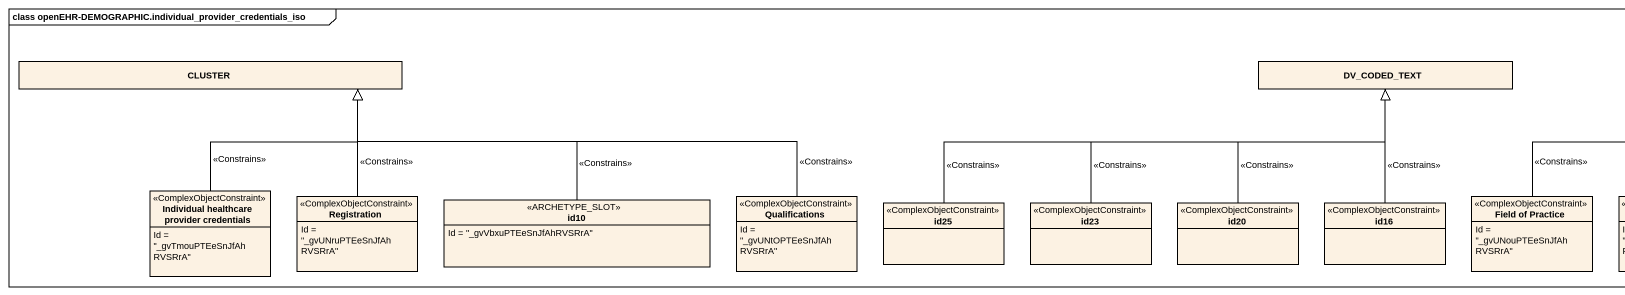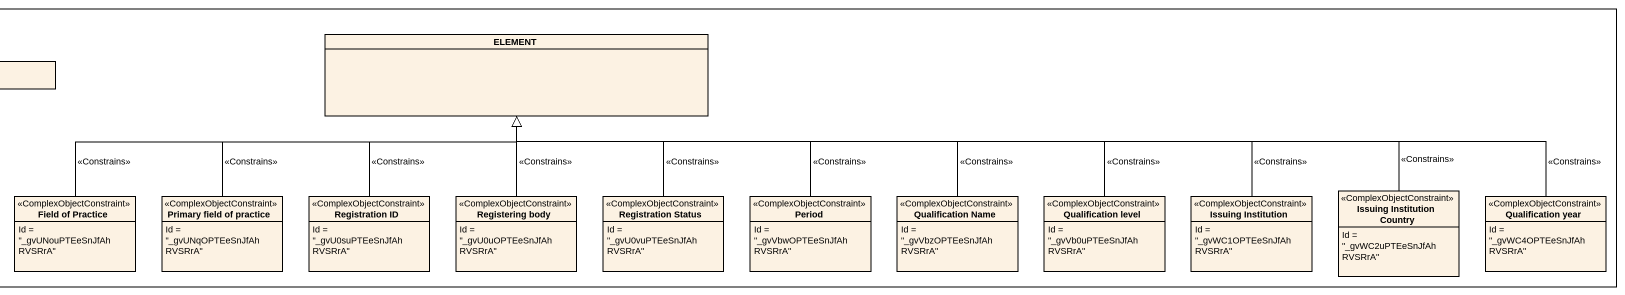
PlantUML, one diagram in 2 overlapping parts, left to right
@startuml
mainframe class openEHR-DEMOGRAPHIC.individual_provider_credentials_iso
hide circle
hide empty members
class ELEMENT
class CLUSTER
class DV_CODED_TEXT
class "Individual healthcare provider credentials" as Individual_healthcare <<ComplexObjectConstraint>> {
  Id = "_gvTmouPTEeSnJfAhRVSRrA"
}
class Registration <<ComplexObjectConstraint>> {
  Id = "_gvUNruPTEeSnJfAhRVSRrA"
}
class Qualifications <<ComplexObjectConstraint>> {
  Id = "_gvUNtOPTEeSnJfAhRVSRrA"
}
class "Field of Practice" as Field_of_Practice <<ComplexObjectConstraint>> {
  Id = "_gvUNouPTEeSnJfAhRVSRrA"
}
class "Primary field of practice" as Primary_field_of_practice <<ComplexObjectConstraint>> {
  Id = "_gvUNqOPTEeSnJfAhRVSRrA"
}
class "Registration ID" as Registration_ID <<ComplexObjectConstraint>> {
  Id = "_gvU0suPTEeSnJfAhRVSRrA"
}
class "Registering body" as Registering_body <<ComplexObjectConstraint>> {
  Id = "_gvU0uOPTEeSnJfAhRVSRrA"
}
class "Registration Status" as Registration_Status <<ComplexObjectConstraint>> {
  Id = "_gvU0vuPTEeSnJfAhRVSRrA"
}
class Period <<ComplexObjectConstraint>> {
  Id = "_gvVbwOPTEeSnJfAhRVSRrA"
}
class "Qualification Name" as Qualification_Name <<ComplexObjectConstraint>> {
  Id = "_gvVbzOPTEeSnJfAhRVSRrA"
}
class "Qualification level" as Qualification_level <<ComplexObjectConstraint>> {
  Id = "_gvVb0uPTEeSnJfAhRVSRrA"
}
class "Issuing Institution" as Issuing_Institution <<ComplexObjectConstraint>> {
  Id = "_gvWC1OPTEeSnJfAhRVSRrA"
}
class "Issuing Institution Country" as Issuing_Institution_Country <<ComplexObjectConstraint>> {
  Id = "_gvWC2uPTEeSnJfAhRVSRrA"
}
class "Qualification year" as Qualification_year <<ComplexObjectConstraint>> {
  Id = "_gvWC4OPTEeSnJfAhRVSRrA"
}
class id10 <<ARCHETYPE_SLOT>> {
  Id = "_gvVbxuPTEeSnJfAhRVSRrA"
}
class id25 <<ComplexObjectConstraint>>
class id23 <<ComplexObjectConstraint>>
class id20 <<ComplexObjectConstraint>>
class id16 <<ComplexObjectConstraint>>
Individual_healthcare -up-|> CLUSTER : <<Constrains>>
Registration -up-|> CLUSTER : <<Constrains>>
Qualifications -left-|> CLUSTER : <<Constrains>>
Field_of_Practice -right-|> ELEMENT : <<Constrains>>
Primary_field_of_practice -right-|> ELEMENT : <<Constrains>>
Registration_ID -up-|> ELEMENT : <<Constrains>>
Registering_body -up-|> ELEMENT : <<Constrains>>
Registration_Status -up-|> ELEMENT : <<Constrains>>
Period -left-|> ELEMENT : <<Constrains>>
Qualification_Name -left-|> ELEMENT : <<Constrains>>
Qualification_level -left-|> ELEMENT : <<Constrains>>
Issuing_Institution -left-|> ELEMENT : <<Constrains>>
Issuing_Institution_Country -left-|> ELEMENT : <<Constrains>>
Qualification_year -left-|> ELEMENT : <<Constrains>>
id10 -left-|> CLUSTER : <<Constrains>>
id25 -right-|> DV_CODED_TEXT : <<Constrains>>
id23 -right-|> DV_CODED_TEXT : <<Constrains>>
id20 -up-|> DV_CODED_TEXT : <<Constrains>>
id16 -up-|> DV_CODED_TEXT : <<Constrains>>
@enduml
